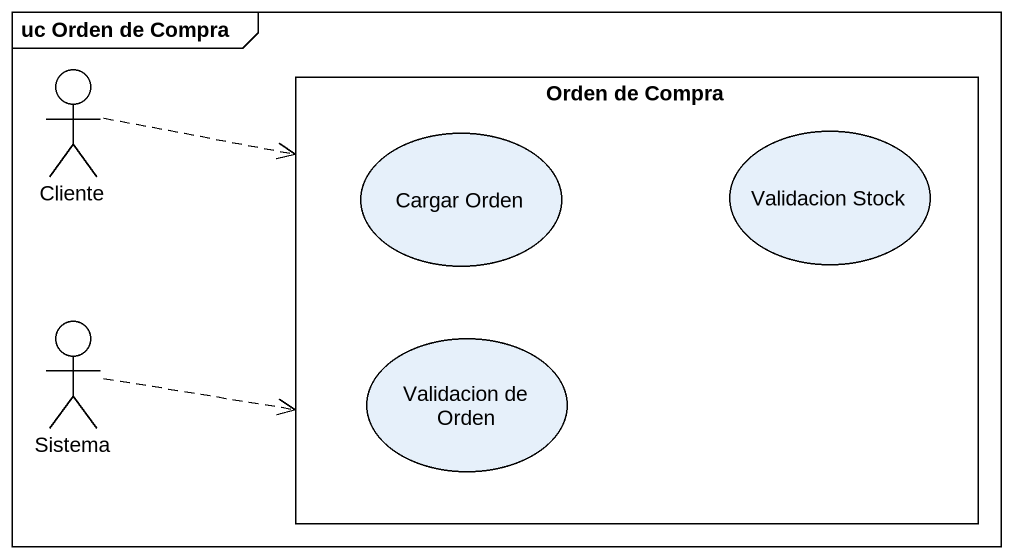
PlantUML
@startuml
mainframe uc Orden de Compra
actor Cliente
rectangle "Orden de Compra" as Orden_de_Compra {
  usecase "Cargar Orden" as Cargar_Orden
  usecase "Validacion Stock" as Validacion_Stock
  usecase "Validacion de Orden" as Validacion_de_Orden
}
actor Sistema
Cliente .right.> Orden_de_Compra
Sistema .right.> Orden_de_Compra
@enduml
